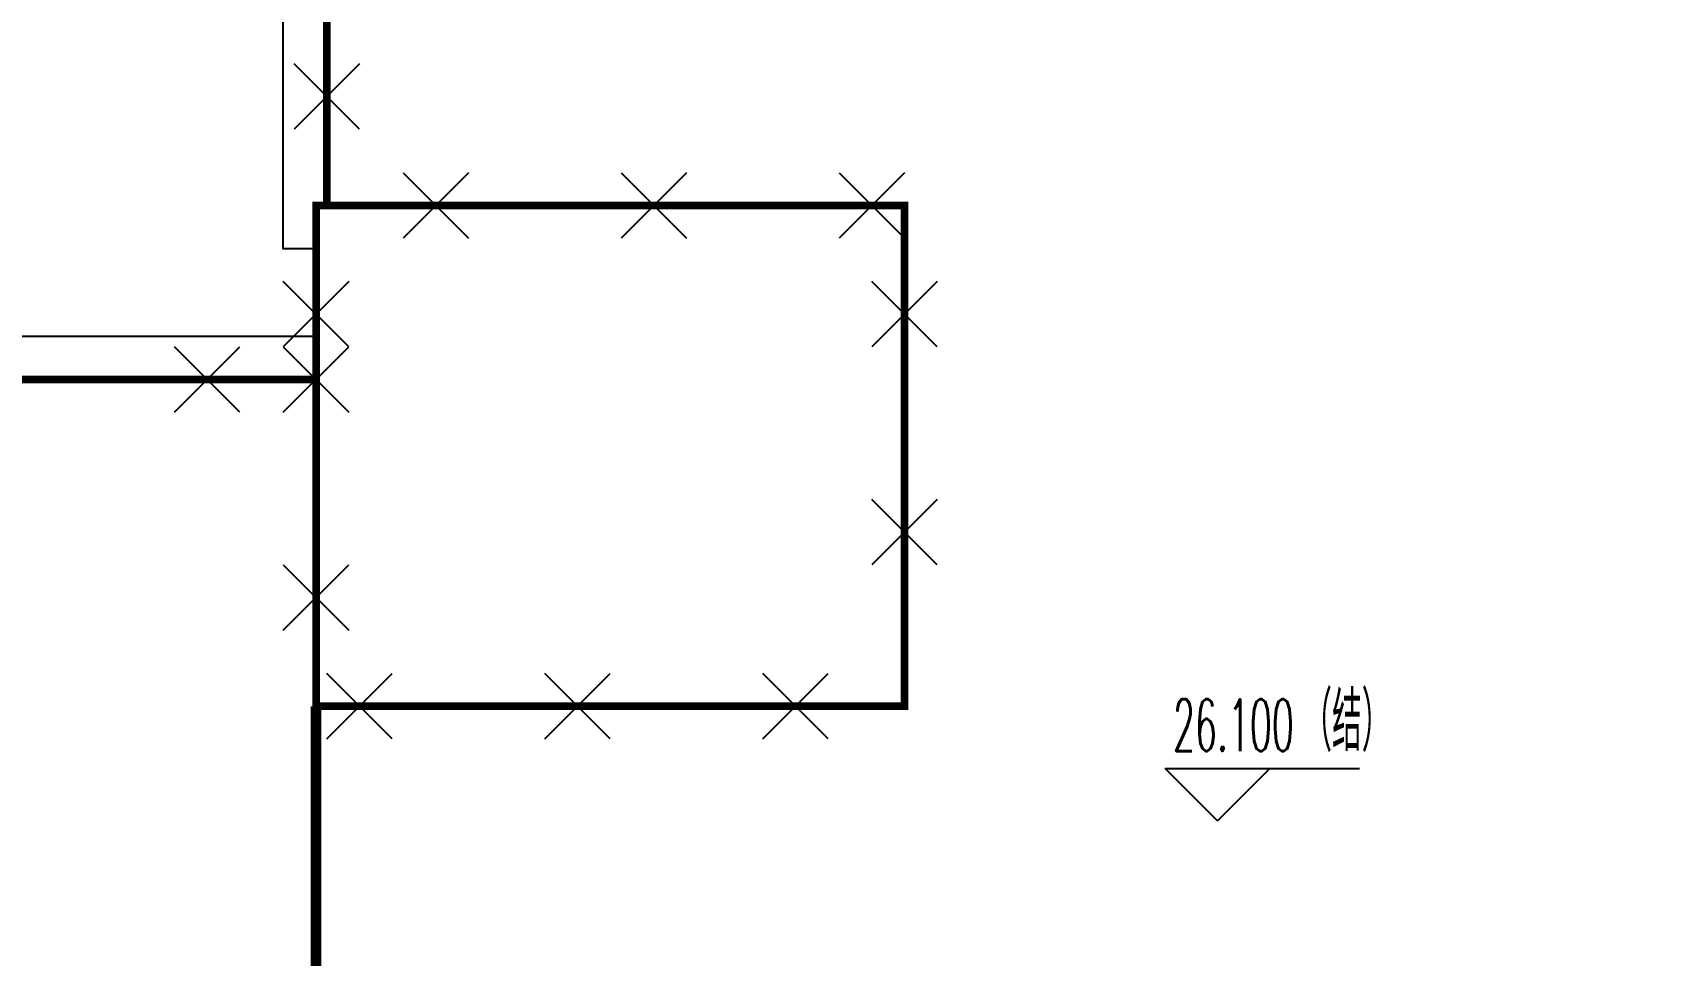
# Model space of a CAD drawing. Extents: x 2803505 to 5851001, y -1372902 to 24339.
# Drawn here: x 3350412 to 3357912, y -714897 to -710660 of the extents above; entities that cross this region are included whole.
import ezdxf
from ezdxf.xclip import XClip

# ---------------------------------------------------------------- set-up
doc = ezdxf.new("R2010")
doc.units = 0
doc.header["$LTSCALE"] = 1000
doc.header["$MEASUREMENT"] = 0
doc.header["$XCLIPFRAME"] = 2
doc.linetypes.add('__DASH', pattern=[0.35, 0.25, -0.1])
doc.linetypes.add('DOTE', pattern=[2.42, 2, -0.2, 0.02, -0.2])
doc.layers.get('0').update_dxf_attribs({"linetype": 'CONTINUOUS'})
for name, color, linetype in [('!!电气', 1, 'CONTINUOUS'), ('$RECOVER_210609100354-0', 7, 'CONTINUOUS'), ('DIM_ELEV', 3, 'CONTINUOUS'), ('LWIRE', 4, 'CONTINUOUS'), ('ROOF', 183, 'CONTINUOUS'), ('WIRE-避雷', 4, 'CONTINUOUS')]:
    doc.layers.add(name, color=color, linetype=linetype)
doc.layers.add('DOTE', color=19, linetype='DOTE', lineweight=9)
doc.styles.add('_TCH_DIM', font='SIMPLEX', dxfattribs={"bigfont": 'GBCBIG'})

# ---------------------------------------------------------------- blocks, each defined once
blk = doc.blocks.new('A$C74D73064')
at = {"layer": 'DOTE', "color": 252}
blk.add_line((196116, 26519.3), (-86385.2, 26519.3), dxfattribs=at)
blk = doc.blocks.new('A$C7F3A17C0')
ref = blk.add_blockref('A$C74D73064', (61886.3, 6790.9))
XClip(ref).set_block_clipping_path([(-52083.8042452353, 10173.6344749072), (1916.1826223061, 29673.6344737304)])
blk = doc.blocks.new('A$C1F33016B')
at = {"layer": '$RECOVER_210609100354-0', "color": 252, "const_width": 8}
blk.add_lwpolyline([(11150, 7000), (13850, 7000), (13850, 4700), (11150, 4700)], close=True, dxfattribs=at)
at = {"layer": 'DIM_ELEV'}
for p, q in [((15285.9, 4174), (15045.9, 4414)), ((15045.9, 4414), (15938.1, 4414)), ((15285.9, 4174), (15525.9, 4414))]:
    blk.add_line(p, q, dxfattribs=at)
at = {"layer": 'ROOF', "color": 252, "ltscale": 0.8}
for points in [[(10400, 11000), (10400, 12450), (14600, 12450), (14600, 11000), (13800, 11000), (13800, 8400.3), (15799.8, 8400.3), (15799.8, 9000), (20200, 9000), (20200, 6200), (22050, 6200), (22050, 1900.1), (15600, 1899.9), (15600, 100), (9400, 100), (9400, 1899.9), (3600, 1900.1), (3600, 6200), (4800, 6200), (4800, 9000), (6400, 9000), (6400, 6200), (11150, 6200)], [(11200, 7000), (11200, 11000), (10400, 11000)], [(11150, 6800), (11000, 6800), (11000, 10800), (8300, 10800), (8300, 9000), (6600, 9000), (6600, 6400), (11150, 6400)]]:
    blk.add_lwpolyline(points, dxfattribs=at)
at = {"layer": 'DIM_ELEV', "color": 7, "style": '_TCH_DIM'}
for s, height, width, p in [('26.100', 238, 0.494118, (15082, 4494.1)), ('（结）', 270.07, 0.7, (15675.6, 4494.1))]:
    blk.add_text(s, height=height, dxfattribs=dict(at, width=width)).set_placement(p)
blk = doc.blocks.new('$TelecSys$00000009')
for p, q in [((-0.5, 0.5), (0.5, -0.5)), ((0.5, 0.5), (-0.5, -0.5))]:
    blk.add_line(p, q)

msp = doc.modelspace()

# ---------------------------------------------------------------- block references
at = {"layer": '!!电气'}
for name, p in [('A$C7F3A17C0', (3244659.7, -747653.6)), ('A$C1F33016B', (3340562.1, -718453.4))]:
    msp.add_blockref(name, p, dxfattribs=at)

# ---------------------------------------------------------------- next in the draw order: linework, layer by layer
at = {"layer": 'WIRE-避雷', "color": 4, "const_width": 35}
for points in [[(3350962.1, -707453.4), (3351762.1, -707453.4), (3351762.1, -711453.4), (3351712.1, -711453.4), (3351712.1, -712253.4), (3346962.1, -712253.4), (3346962.1, -709453.4), (3346962.1, -709253.4)], [(3351762.1, -711453.4), (3354412.1, -711453.4), (3354412.1, -713753.4), (3351712.1, -713753.4), (3351712.1, -712253.4)]]:
    msp.add_lwpolyline(points, dxfattribs=at)
at = {"layer": 'WIRE-避雷', "color": 4, "linetype": '__DASH', "const_width": 50}
msp.add_lwpolyline([(3351712.1, -713753.4), (3351712.1, -719453.4)], dxfattribs=at)

# ---------------------------------------------------------------- next in the draw order: block references
at = {"layer": 'LWIRE', "color": 1, "xscale": 300, "yscale": 300, "zscale": 300}
for p, rotation in [((3351762.1, -710953.4), 270), ((3351712.1, -711953.4), 270), ((3351212.1, -712253.4), 180.0000000012203)]:
    msp.add_blockref('$TelecSys$00000009', p, dxfattribs=dict(at, rotation=rotation))
at = {"layer": 'LWIRE', "color": 6, "xscale": 300, "yscale": 300, "zscale": 300}
for p in [(3352262.1, -711453.4), (3353262.1, -711453.4), (3354262.1, -711453.4)]:
    msp.add_blockref('$TelecSys$00000009', p, dxfattribs=at)
for p, rotation in [((3354412.1, -711953.4), 270), ((3351712.1, -712253.4), 90.00000000122726), ((3354412.1, -712953.4), 270), ((3351712.1, -713253.4), 90.00000000122726), ((3351912.1, -713753.4), 180), ((3352912.1, -713753.4), 180), ((3353912.1, -713753.4), 180)]:
    msp.add_blockref('$TelecSys$00000009', p, dxfattribs=dict(at, rotation=rotation))

doc.saveas('drawing.dxf')
